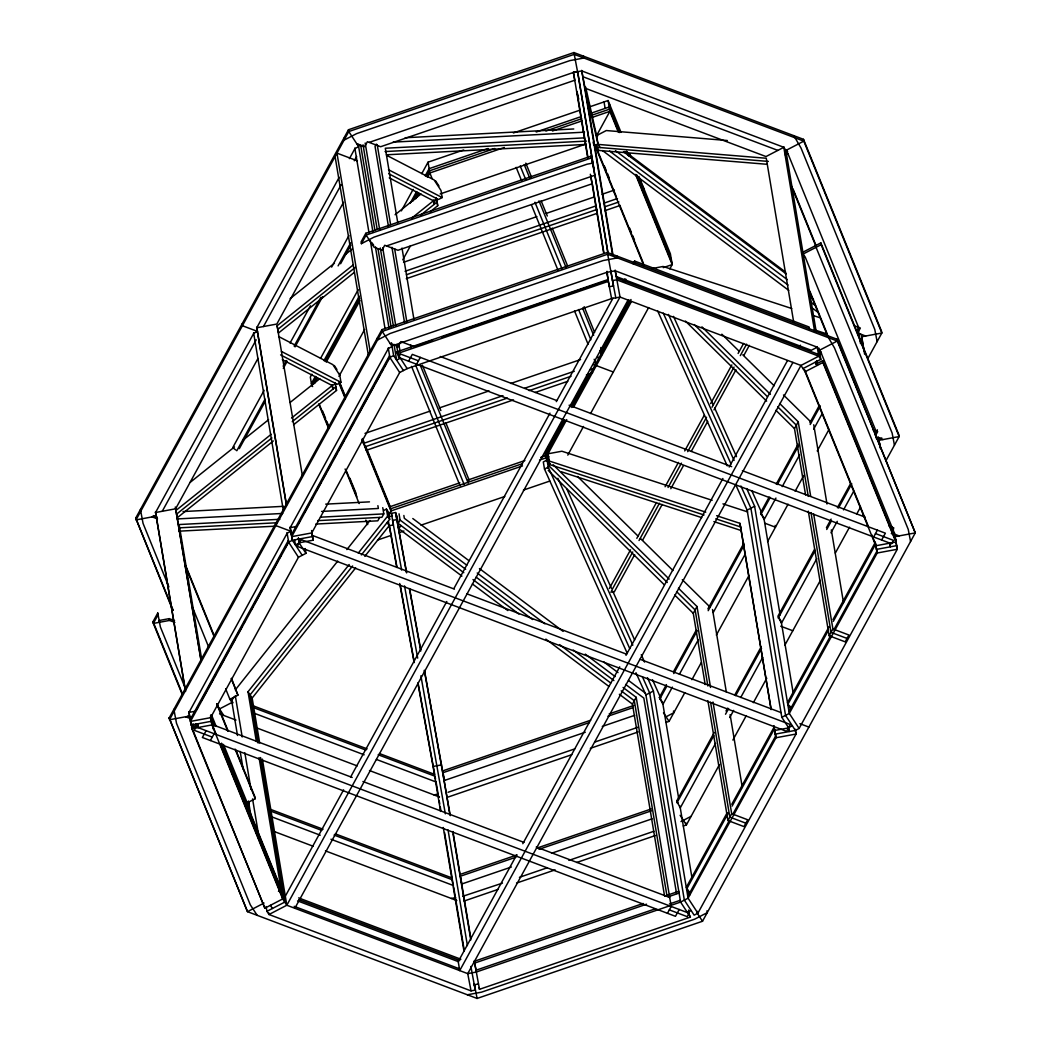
<?xml version="1.0" encoding="UTF-8"?>
<svg xmlns="http://www.w3.org/2000/svg" width="1051" height="1051" viewBox="0 0 1051 1051"><rect width="100%" height="100%" fill="white"/><g stroke="black" fill="none" stroke-linecap="round" stroke-linejoin="round"><path stroke-width="1.5" d="M172.876 610.552L135.724 518.09L348.485 129.746L573.912 52.55L803.516 139.336L881.526 331.236L881.828 333.036L867.666 358.89M348.485 129.746L348.787 131.546L136.026 519.89L156.231 516.146L155.535 512.52L253.698 333.351L257.442 331.407L256.746 327.781L339.21 177.277M349.418 158.635L354.91 148.598L358.654 146.654L348.787 131.546L574.214 54.35L803.818 141.136L881.828 333.036L861.623 336.78L862.319 340.406M162.261 511.272L256.208 339.801M263.473 326.533L341.115 184.818M354.292 160.777L356.644 156.468M155.535 512.52L175.609 508.802L258.007 358.391M343.532 202.291L276.82 324.05L256.746 327.781M376.297 144.105L375.049 146.378L388.45 226.451M264.129 390.341L232.718 447.673L235.779 449.986M290.05 343.046L310.465 305.775M331.656 267.085L348.932 235.555M236.803 450.761L265.075 399.157M283.139 366.195L286.279 360.467M294.122 346.134L320.818 297.407M338.094 265.877L350.666 242.939M239.313 448.646L265.22 401.337M283.284 368.375L287.212 361.216M295.055 346.883L322.539 296.724M340.603 263.748L350.811 245.119M182.217 694.448L153.341 623.427L153.052 621.627L157.755 613.022L160.383 626.948L185.593 688.957M386.492 245.934L594.866 175.254L591.24 156.087L365.814 233.283L361.097 241.888L361.399 243.687L373.92 237.184L587.141 164.179L592.554 163.168L592.252 161.368M361.399 243.687L366.116 235.082L365.814 233.283M311.884 374.209L310.308 377.073L311.766 385.717L316.469 377.112M320.516 358.444L358.194 289.682M401.364 210.883L413.135 189.403M421.766 173.638L428.046 162.182L463.741 149.951M315.326 376.389L311.398 383.549L312.633 386.584M323.958 360.624L359.271 296.159M410.297 203.04L416.577 191.584M425.208 175.819L429.136 168.659L488.111 148.467M325.101 361.36L359.639 298.326M413.004 200.912L417.72 192.307M426.351 176.555L429.491 170.827L494.679 148.506M314.472 383.576L317.612 377.848M326.244 362.083L359.994 300.481M415.723 198.77L418.863 193.042M427.494 177.277L429.859 172.981L428.046 162.182M338.934 376.376L364.631 329.488M402.783 259.847L410.56 245.645M433.918 203.014L436.257 198.744M169.172 717.964L381.933 329.62L607.36 252.424L836.964 339.223L915.276 532.91L702.515 921.254L477.088 998.45L247.484 911.664L169.172 717.964L247.484 911.664L264.037 903.059M895.767 540.28L895.071 536.654L915.276 532.91L837.266 341.023L607.662 254.224L382.236 331.42L169.474 719.764L189.679 716.02L188.983 712.394L287.146 533.225L290.891 531.28L290.194 527.655L388.358 348.485L392.102 346.541L382.236 331.42L381.933 329.62M190.192 719.607L288.355 540.424M291.403 534.854L389.566 355.685M196.484 709.74L198.061 706.863M201.923 699.821L206.574 691.308M208.137 688.484L212.933 679.721M214.338 677.146L216.059 674.006M219.777 667.214L224.441 658.714M225.991 655.89L228.593 651.134M230.156 648.283L234.846 639.704M237.631 634.62L242.295 626.12M243.845 623.282L245.395 620.458M251.294 609.698L252.857 606.847M254.421 603.983L260.149 593.526M260.687 592.554L265.377 583.988M270.081 575.409L271.644 572.545M273.207 569.695L278.016 560.932M279.474 558.265L281.116 555.27M284.952 548.254L288.88 541.094M298.471 523.582L300.06 520.692M304.685 512.244L308.574 505.15M310.124 502.312L312.581 497.832M316.338 490.975L321.186 482.12M322.552 479.637L326.427 472.556M327.978 469.718L330.592 464.962M334.192 458.381L336.845 453.533M338.409 450.682L344.281 439.962M345.845 437.124L347.395 434.299M347.815 433.537L350.495 428.624M352.046 425.786L353.609 422.962M359.035 413.03L362.148 407.368M362.687 406.382L368.349 396.03M368.94 394.953L373.644 386.374M375.338 383.273L380.002 374.773M381.474 372.093L383.103 369.098M384.666 366.274L386.216 363.436M387.74 360.664L389.317 357.76M390.131 343.519L398.145 346.541L400.851 341.614L414.068 346.607M195.657 723.745L196.195 726.924L194.317 730.327L212.276 737.119M875.496 533.566L893.442 540.359L891.576 543.761L398.618 357.432L400.484 354.016L418.443 360.808M773.943 726.096L775.98 737.749L688.09 898.185L680.588 902.073L476.182 972.07L467.734 973.633L286.818 905.239L282.693 898.933L211.96 724.927L210.568 717.688L298.458 557.253L305.959 553.351L305.145 548.543M298.602 539.137L299.299 542.763L313.172 540.188L311.779 532.936L399.682 372.501L407.171 368.612L611.59 298.615L620.024 297.052L800.954 365.446L805.066 371.752L875.811 545.758L877.204 553.01L789.301 713.445L781.813 717.334L788.578 727.699L792.336 725.755M206.127 730.681L202.383 737.5L675.465 916.314L679.209 909.496M408.563 361.189L412.294 354.371L885.376 533.185L881.631 540.017M210.397 740.521L214.141 733.703M416.564 364.224L420.308 357.393M379.687 517.42L377.821 520.823L315.786 524.055M382.761 507.659L383.799 513.886L381.933 517.302L317.652 520.639M388.581 515.279L390.933 510.97L390.21 506.648L365.59 446.071M596.508 135.737L609.882 111.34L608.082 100.528L589.453 106.913M463.793 572.69L398.211 523.451L400.076 520.048L399.038 513.808M461.915 576.093L398.933 528.811L400.812 525.408M285.307 896.24L343.598 789.84M350.692 776.899L446.793 601.487M453.887 588.547L549.988 413.135M556.294 401.64L613.009 298.116M623.374 281.563L624.872 278.817M633.109 263.775L634.607 261.042L809.125 327.006L809.428 328.805M624.425 281.996L625.923 279.251M266.126 906.553L266.928 911.348L268.99 914.501L286.818 905.239L620.024 297.052L615.111 270.212M294.832 908.274L628.038 300.087M563.678 419.546L544.996 453.651L546.875 460.837M570.68 406.75L588.586 374.064M600.266 352.755L629.076 300.179M564.821 420.282L545.351 455.819L540.713 457.408M571.823 407.499L630.994 299.496M566.739 419.599L545.719 457.973L539.518 460.088M573.741 406.816L631.362 301.65M546.507 461.021L549.003 456.476M547.689 468.102L550.185 463.557M567.79 455.122L583.489 426.47M590.557 413.569L648.638 307.562M669.829 268.885L672.18 264.589L670.38 253.777L638.916 176.397M609.344 588.507L630.534 549.818M636.827 538.348L656.455 502.509M665.086 486.744L678.434 462.387M684.713 450.918L704.354 415.092M710.634 403.623L731.838 364.92M738.117 353.464L743.609 343.427M611.537 590.675L632.741 551.972M639.021 540.516L659.437 503.245M668.068 487.48L681.416 463.123M687.696 451.654L706.548 417.26M712.039 407.223L734.032 367.088M740.311 355.632L746.591 344.163M634.699 554.626L614.283 591.897L610.749 592.107M642.542 540.306L662.183 504.467M670.814 488.702L683.373 465.777M691.23 451.444L707.717 421.346M713.997 409.877L735.989 369.742M743.845 355.409L749.337 345.385M516.514 855.199L458.223 961.599L459.721 970.598L792.94 362.411M522.807 843.703L619.709 666.846M626.002 655.351L722.891 478.494M729.197 466.999L787.488 360.598M798.931 347.96L800.428 345.214M664.534 895.859L632.452 704.117L636.197 697.299L623.072 687.459M705.195 684.569L693.279 613.35L697.01 606.532L678.447 588.232M805.591 494.968L794.49 428.611L798.221 421.793L779.658 403.492M858.023 329.961L859.376 327.492M858.325 331.761L860.349 328.057L854.292 325.771M672.364 687.118L662.945 704.315L659.358 697.483L666.4 684.621M673.441 671.76L696.143 630.324M707.888 608.897L743.898 543.17M775.94 498.069L764.156 519.575L760.569 512.743L769.174 497.031M776.229 484.169L798.143 444.153M809.887 422.725L819.281 405.581M659.647 699.283L666.702 686.421M673.744 673.573L697.233 630.705M708.19 610.697L744.2 544.97M760.871 514.543L770.265 497.399M777.306 484.537L798.445 445.952M810.19 424.525L820.371 405.949M679.432 674.216L698.284 639.809M713.195 612.575L745.395 553.811M782.22 486.613L799.496 455.07M813.632 429.268L822.263 413.503M665.979 722.431L669.067 721.38L684.818 692.635M691.913 679.695L701.372 662.432M716.335 635.093L748.654 576.119M767.572 541.593L788.066 504.191M795.147 491.237L803.818 475.42M817.218 450.958L829.042 429.386M874.682 434.733L877.375 429.806M875.654 435.311L877.677 431.606L873.053 429.859M715.6 743.359L680.273 807.864L676.673 801.033L714.26 732.442M725.991 711.002L727.568 708.151M734.61 695.289L761.226 646.707M814.683 549.121L777.898 616.28L781.484 623.112L816.824 558.62M826.428 527.694L831.131 519.115M837.384 507.686L850.693 483.394M676.975 802.833L713.774 735.674M725.518 714.233L728.645 708.519M735.7 695.657L761.528 648.506M778.2 618.08L814.985 550.921M826.73 529.494L831.433 520.915M838.475 508.053L851.783 483.762M729.736 717.557L733.664 710.384M740.732 697.483L762.724 657.348M830.96 532.818L837.24 521.349M843.519 509.88L853.727 491.237M719.475 764.537L686.395 824.917L683.308 825.981M732.875 740.075L746.276 715.626M753.37 702.672L766.77 678.223M784.9 645.13L820.358 580.402M835.335 553.062L849.523 527.168M856.618 514.228L860.559 507.029M885.783 460.995L899.157 436.572L898.855 434.772L820.844 242.886L802.911 252.201M667.451 913.293L671.195 906.474M873.631 536.982L877.362 530.164M686.277 887.386L727.082 812.896M731.798 804.291L774.18 726.95M787.488 702.633L829.081 626.711M833.009 619.551L875.391 542.198M728.172 813.264L686.579 889.185L690.152 894.637M732.1 806.104L774.482 728.75M828.608 629.943L787.79 704.433L790.47 708.532M833.312 621.351L875.693 543.998M731.68 813.71L747.708 819.78L743.977 826.598L727.949 820.542L731.68 813.71L712.998 702.029M832.904 628.971L848.919 635.027L845.188 641.846L829.16 635.789L832.904 628.971L813.671 514.044M687.788 896.385L729.381 820.463M733.309 813.303L775.677 735.95M788.999 711.645L830.592 635.724M833.732 629.996L876.902 551.21M891.773 531.648L893.81 527.944L889.172 526.196M688.615 910.087L689.141 913.253L687.275 916.669L669.329 909.877M775.283 734.123L795.357 730.406L799.115 728.461L897.278 549.279L895.662 539.688M235.319 689.89L337.726 561.089M346.883 549.581L369.965 520.534M234.399 696.8L231.614 700.308L237.5 735.477M256.352 741.533L248.023 691.755L349.182 564.518M358.286 553.062L387.622 516.159L386.44 509.078L383.654 510.523M352.61 565.963L250.085 694.908L258.152 743.083M361.36 554.941L389.685 519.325L388.502 512.231L386.44 509.078M259.676 743.031L252.148 698.061L355.685 567.842M364.815 556.347L389.185 525.71L393.402 524.922L391.392 513.322L395.61 512.546L406.698 572.782M290.142 298.629L334.389 263.249M345.779 254.158L352.098 249.1M395.084 214.732L421.031 193.988M302.425 475.945L277.109 325.757L353.359 264.799M411.808 218.069L433.406 200.794L437.15 198.849M277.806 329.383L355.317 267.401M420.61 215.205L437.032 202.068L436.323 197.824M354.318 272.38L278.502 333.009L277.109 325.757M430.148 211.763L437.728 205.694L436.546 198.613M190.192 482.37L234.439 446.977M243.293 439.909L268.583 419.691M290.076 402.507L319.819 378.728M201.161 661.473L175.898 510.497L271.197 434.299M291.534 418.048L332.195 385.533L335.939 383.589M271.894 437.925L176.594 514.123L201.043 660.278M292.231 421.674L335.821 386.821L336.517 390.446L293.544 424.788M273.326 440.96L177.277 517.749L175.898 510.497M386.873 155.43L434.102 179.918L441 190.481L442.182 197.562L438.438 199.519L388.699 173.717M858.588 327.4L787.935 153.617L783.823 147.298L765.995 156.56L585.065 88.166L581.768 70.929L573.32 72.493L369.164 142.397M785.885 150.464L803.818 141.136L803.516 139.336M339.486 373.42L340.971 382.314L337.226 384.259L280.604 354.896M391.471 342.744L393.613 355.54L389.868 357.485L291.705 536.654L292.401 540.28L302.202 555.296M784.966 153.196L787.646 151.817L786.266 149.715M785.268 154.996L787.935 153.617M400.392 358.233L396.647 360.178L393.994 344.308M820.844 242.886L821.146 244.686L803.2 254L805.263 257.153L875.917 430.936M312.475 536.562L292.401 540.28L288.657 542.224L190.494 721.406L191.19 725.032L211.264 721.301M298.379 538.217L299.18 542.986L295.436 544.93L294.635 540.161M544.497 469.061L548.241 467.117L547.059 460.023L543.301 461.967L544.497 469.061L627.355 653.564M891.287 533.606L894.375 533.028L821.383 353.491L817.271 347.185L811.293 350.285L616.32 276.584L615.19 270.449M819.333 350.338L837.266 341.023L836.964 339.223M818.65 354.923L821.383 353.491L821.094 351.691M803.003 368.599L820.831 359.337L818.965 348.144M815.734 364.263L822.591 360.703L895.583 540.24M805.066 371.752L822.894 362.503L822.591 360.703M225.65 688.825L229.906 699.309L237.92 695.145L231.509 678.315M219.488 708.952L231.969 702.462L229.906 699.309M781.813 717.334L747.143 510.142L754.631 506.254L746.67 488.518M223.482 744.423L247.235 802.846L255.248 798.694L254.946 796.894L236.002 750.309M474.29 960.824L479.479 989.319L690.402 917.089L680.588 902.073L645.918 694.895L653.42 691.006L647.442 677.698M278.449 891.353L281.182 889.934L221.525 743.162M196.209 725.991L191.571 726.845L191.873 728.658L264.865 908.195L282.693 898.933L259.045 757.6M266.928 911.348L284.755 902.086L260.569 757.548M666.071 716.782L673.783 712.775L673.481 710.975M680.982 821.58L691.111 816.325M687.367 912.452L691.111 910.508M513.4 132.952L580.139 110.105M536.22 131.992L581.229 116.582M590.544 113.39L609.16 107.018L619.551 132.557M545.889 130.968L581.584 118.737M590.898 115.557L609.527 109.173L618.684 131.717M504.349 147.468L429.859 172.981L432.184 178.709M552.458 130.994L581.952 120.904M592.817 117.186L609.882 111.34L618.435 132.373M440.146 193.949L585.63 144.132M403.545 262.264L536.903 216.598M546.205 213.419L594.275 196.957M602.026 194.304L614.441 190.047M405.042 271.276L595.786 205.957M603.537 203.303L617.489 198.521M406.448 274.705L597.178 209.399M604.942 206.745L618.894 201.963M406.29 278.686L597.034 213.366M604.785 210.712L620.287 205.405M407.171 368.612L397.357 353.596L397.055 351.796L607.977 279.579L611.59 298.615M415.618 346.081L432.565 340.274M441.814 337.108L606.716 280.643M397.357 353.596L608.279 281.379M663.273 267.637L672.18 264.589L635.54 174.44M365.012 433.38L430.135 411.086M439.436 407.893L489.07 390.906M510.773 383.47L580.559 359.573M363.41 443.443L502.982 395.662M524.685 388.226L574.306 371.239M592.922 364.868L596.022 363.804L594.17 359.271M364.815 446.885L507.475 398.04M529.192 390.604L571.061 376.271M589.664 369.899L594.314 368.31M366.208 450.327L513.532 399.879M535.235 392.457L567.803 381.303M586.405 374.931L592.619 372.803M390.21 506.648L459.865 482.803M467.603 480.149L524.869 460.548M522.137 463.767L390.578 508.815L362.253 439.147M522.492 465.921L390.933 510.97L362.004 439.791M377.519 540.056L391.498 535.274M399.249 532.621L403.912 531.018M420.978 525.172L504.795 496.479M523.411 490.094L549.791 481.069M442.747 770.882L590.688 720.224M609.186 713.892L633.845 705.444M589.453 722.549L443.049 772.682L444.534 780.433L585.276 732.232M607.951 716.217L632.61 707.783M602.289 726.412L634.765 715.297M448.041 792.283L574.739 748.903M594.813 742.032L638.075 727.213M446.728 797.512L571.797 754.684M590.32 748.338L638.18 731.956M460.062 874.432L517.092 854.897M537.127 848.039L651.173 808.994M511.351 867.022L461.849 883.97L460.364 876.232L515.857 857.235M538.966 849.313L651.475 810.794M551.565 853.254L652.093 818.834M502.444 883.129L462.663 896.332M519.444 877.309L547.256 867.784M568.88 860.388L653.867 831.288M464.056 901.049L498.016 889.422M516.553 883.076L555.151 869.86M576.763 862.464L655.509 835.492M474.369 961.271L643.173 903.466M664.849 896.043L678.788 891.274M646.562 904.202L474.671 963.071L476.169 970.901M668.252 896.779L679.091 893.074M475.88 970.27L655.509 908.76M669.448 903.991L680.286 900.273M793.689 322.079L766.271 158.254L598.085 144.407L593.868 145.196L593.158 142.161M652.119 268.517L663.102 266.481L791.745 308.508M615.807 297.84L612.497 280.591L616.714 279.816L818.768 356.184L820.831 359.337M290.194 527.655L296.921 526.406M387.701 516.882L391.918 516.094M311.779 532.936L291.705 536.654L290.102 527.063M395.61 512.546L396.792 519.628L392.575 520.416L401.64 570.102M878.649 438.517L881.776 437.939M174.558 620.655L169.211 618.632L159.187 620.497L159.489 622.297M174.86 622.455L169.513 620.432L153.341 623.427L158.057 614.835L157.755 613.022M875.811 545.758L895.886 542.04L822.894 362.503M876.508 549.384L896.582 545.666L894.44 532.87M188.983 712.394L194.369 711.409M210.568 717.688L190.494 721.406L188.878 711.816M191.873 728.658L211.96 724.927L210.607 716.9M440.592 811.425L433.065 766.455L441.512 764.892L424.262 670.315M795.252 729.236L796.054 734.032L775.98 737.749L774.587 730.498L788.46 727.936L789.156 731.549L788.355 726.793M433.932 794.898L438.28 794.096M451.26 898.447L455.608 897.633M474.237 984.761L478.455 983.986M268.688 912.702L268.99 914.501L471.045 990.883L475.262 990.095L474.198 983.697M467.38 994.785L481.489 992.17L694.698 919.165L707.231 912.662L706.929 910.862M405.174 137.747L573.767 128.971M393.14 142.121L584.527 132.163M584.461 137.865L385.31 148.23L397.764 222.707M385.06 151.554L586.471 141.084M386.44 154.799L586.235 144.407M183.045 511.561L283.56 506.332M325.705 504.138L369.479 501.866M177.238 518.931L282.666 513.453M321.593 511.43L378.36 508.474L377.887 505.662M279.842 519.299L179.13 524.541L201.674 659.227M320.45 517.184L383.799 513.886M178.893 527.865L276.847 522.767M178.67 531.189L274.981 526.183M727.331 140.519L606.282 130.547L596.6 135.579L585.696 87.167M596.521 144.473L596.994 147.298L768.334 161.42M767.138 164.298L599.057 150.464L596.994 147.298M813.356 315.563L819.53 317.586M858.365 333.666L861.268 334.612L863.935 350.6M814.748 329.948L827.163 334.008M712.144 500.315L561.878 451.221L547.755 453.835L549.647 464.555L704.039 514.99M722.957 503.849L747.655 511.916M547.466 452.035L548.95 460.929L705.76 512.152M716.637 515.713L739.917 523.319L741.31 530.571L713.879 521.598M715.77 518.826L740.613 526.945L770.987 708.427M561.562 471.846L701.687 517.617M581.768 70.929L783.823 147.298M582.871 76.71L777.845 150.398M356.683 143.632L364.697 146.667L367.403 141.727L380.62 146.733L574.805 80.231L573.32 72.243M857.655 332.996L865.669 336.031M357.419 160.856L336.964 153.131L370.11 351.205M817.271 347.185L615.216 270.803L606.769 272.367L395.859 344.597L397.633 347.316M616.411 278.016L818.466 354.384M876.311 437.045L882.985 439.568M613.324 372.028L596.324 365.603L595.956 363.436M440.277 356.512L556.833 400.576M569.103 405.213L731.68 466.657M742.413 470.717L865.118 517.105M892.43 533.382L899.117 535.905M257.442 331.407L242.4 325.718L242.098 323.918M764.918 523.227L775.454 527.208L775.152 525.408M847.053 638.443L831.026 632.387L810.991 512.599M780.748 626.199L792.782 630.745M311.805 535.209L454.452 589.125M466.723 593.762L626.238 654.064M640.046 659.279L781.156 712.617M290.891 531.28L275.848 525.592L275.546 523.792M799.877 723.679L808.902 727.082M153.223 515.594L157.23 517.118M152.185 516.895L157.532 518.918M745.842 823.183L729.814 817.126L710.581 702.199M253.527 705.944L367.127 748.877M379.411 753.528L434.68 774.416M252.293 707.165L365.893 750.099M378.176 754.749L434.983 776.216L435.534 779.106M253.935 713.143L364.145 754.802M376.389 759.426L436.086 781.997M219.58 713.879L236.002 720.093M257.482 728.212L357.222 765.903M369.492 770.541L439.476 797M212.63 724.704L352.203 777.464M362.937 781.51L523.976 842.39M536.246 847.027L669.684 897.462M188.011 715.981L190.678 716.992M185.633 716.769L190.98 718.792M190.94 724.743L192.714 725.4M196.195 726.924L689.141 913.253M270.856 809.48L323.051 829.213M335.335 833.85L452.009 877.953L453.415 885.533L330.96 839.25M271.145 811.28L321.816 830.435M334.1 835.072L452.311 879.753M271.263 816.68L320.24 835.203M273.273 831.17L313.172 846.252M325.442 850.89L456.804 900.536M298.629 897.909L460.89 959.235M298.812 899.656L459.799 960.509M297.578 900.878L458.564 961.731M294.175 906.343L459.773 968.93M362.004 146.417L358.299 144.499L373.013 232.429M388.463 169.71L442.182 197.562M389.238 177.882L433.406 200.794L434.102 204.419L433.367 200.005M278.62 336.517L294.109 344.557M295.515 345.293L332.878 364.658L339.788 375.22M281.445 351.441L340.971 382.314M282.312 359.665L332.195 385.533L332.891 389.159L332.155 384.745M624.938 151.515L785.714 272.209M623.506 151.751L786.214 273.904M615.4 150.608L787.265 279.632M809.559 296.369L813.5 299.325M609.593 151.068L788.027 285.018M810.321 301.755L815.563 305.696M602.512 150.556L788.775 290.391M812.384 308.114L817.639 312.055M412.793 518.524L468.996 560.722M479.453 568.565L563.113 631.375M603.629 661.788L618.014 672.587M628.472 680.431L645.459 693.187M466.802 565.202L404.32 518.288L403.86 515.476M477.22 573.018L544.904 623.834M585.249 654.116L615.19 676.594M625.608 684.411L643.829 698.1L676.529 893.481M400.076 520.048L465.672 569.287M476.156 577.157L532.568 619.512M573.229 650.03L613.889 680.562M472.963 579.574L518.892 614.06M559.539 644.578L610.71 682.992M621.207 690.862L634.318 700.715L666.938 895.623M472.398 583.962L507.83 610.565M545.863 639.126L608.844 686.395M619.341 694.277L632.452 704.117M721.84 334.192L739.287 351.389M742.781 354.831L774.193 385.796M783.494 394.966L811.411 422.489M701.923 326.861L770.383 394.335M694.251 324.549L767.348 396.608M777.793 406.895L796.356 425.195L808.272 496.414M685.423 321.094L766.639 401.167M775.927 410.31L794.49 428.611M577.577 476.51L638.075 536.128M640.401 538.427L672.968 570.535M682.283 579.705L710.2 607.228M553.128 464.713L669.159 579.088M667.293 582.49L548.937 465.829L547.755 458.748M676.581 591.647L695.145 609.948L707.875 686.014M548.228 470.388L664.271 584.763M674.716 595.05L693.279 613.35M815.326 362.201L817.389 365.354L816.588 360.598M597.677 135.881L596.298 133.779L598.085 144.407L600.147 147.56M760.569 512.743L763.854 517.775M778.712 617.541L781.182 621.312L793.229 693.279M789.275 705.366L791.061 708.098M799.115 728.461L789.301 713.445L754.631 506.254M435.521 180.759L438.976 186.04M372.08 242.873L373.709 245.382M659.358 697.483L662.642 702.515M663.483 712.841L669.067 721.38M397.055 351.796L398.841 354.529M393.613 355.54L403.426 370.556M399.682 372.501L389.868 357.485L388.266 347.894M676.673 801.033L678.315 803.542M680.128 815.326L686.395 824.917L686.093 823.117M687.17 888.739L689.85 892.838M696.931 912.715L702.515 921.254M334.31 365.498L336.898 369.466M688.313 912.557L690.402 917.089M387.622 516.159L389.685 519.325M387.123 522.557L389.185 525.71L396.792 567.435M299.18 542.986L305.959 553.351M298.458 557.253L288.657 542.224L287.041 532.634M248.023 691.755L252.148 698.061M230.3 698.56L233.046 702.764M216.834 704.893L223.732 715.442M247.629 802.097L248.995 804.199M247.235 802.846L249.297 805.999M270.383 905.331L272.445 908.484M257.18 915.329L250.283 904.78L176.502 723.285L173.875 709.372M673.507 316.377L713.301 404.99M714.627 407.946L736.515 456.673M751.767 490.646L761.397 512.073M668.475 314.433L734.058 460.443M663.273 313.132L730.997 463.925M740.929 486.035L750.887 508.198L785.557 715.389L795.357 730.406L796.054 734.032L697.89 913.201L694.146 915.145L684.346 900.129L649.663 692.951L642.371 676.686M657.637 310.886L727.253 465.869M735.871 485.05L747.143 510.142M566.975 489.306L611.419 588.258M612.746 591.201L634.633 639.941M641.268 654.707L644.578 662.091M652.54 679.813L660.777 698.153M557.871 478.284L632.833 645.183M548.241 467.117L629.785 648.664M635.973 672.745L645.918 694.895M821.146 244.686L899.157 436.572L878.951 440.316L879.648 443.942M793.071 189.035L816.285 246.131M790.93 184.818L815.983 246.433M809.795 291.074L827.505 334.652M808.863 289.866L827.807 336.451M892.233 526.709L893.468 529.717M804.764 369.952L868.126 525.802M871.818 534.88L875.509 543.958M608.082 100.528L621.036 132.4M629.667 153.643L630.902 156.678M627.486 152.093L628.905 155.574M636.643 174.624L671.458 260.267M626.619 151.239L628.459 155.745M636.394 175.281L671.825 262.422M604.338 165.94L606.191 170.472M607.425 173.507L609.265 178.053M629.588 228.028L631.428 232.56M632.663 235.595L634.502 240.14M595.47 145.38L616.398 196.865M620.09 205.957L643.488 263.499M594.603 144.512L643.856 265.653M525.802 163.141L531.333 176.739M541.16 200.912L547.308 216.02M552.222 228.12L567.579 265.89M584.159 306.695L594.603 332.392M600.752 347.5L601.987 350.522M524.239 164.587L529.77 178.184M538.979 200.846L566.016 267.348M582.596 308.14L593.657 335.348M599.806 350.456L601.645 354.988M520.192 165.966L525.723 179.563M534.946 202.239L561.97 268.728M578.562 309.533L590.846 339.749M597.599 356.368L598.834 359.389M516.159 167.345L521.69 180.956M531.517 205.129L557.936 270.107M574.516 310.912L588.034 344.163M422.423 365.209L440.855 410.547M445.769 422.633L469.114 480.057M420.242 365.144L468.168 483.013M415.592 365.012L464.122 484.393M411.545 366.405L460.075 485.785M339.736 382.472L345.28 396.109M362.516 438.503L364.355 443.049M338.869 381.605L345.017 396.752M339.223 383.773L345.385 398.907M322.499 410.862L325.587 418.443M326.822 421.477L328.674 426.036M349.878 478.205L351.704 482.711M352.111 483.696L353.964 488.242M354.148 488.715L355.987 493.221M319.084 403.742L328.254 426.272M346.58 471.347L356.959 496.887M318.847 404.399L328.608 428.44M345.109 468.996L359.153 503.56M365.866 520.087L367.705 524.594M185.685 565.622L214.404 636.249M185.383 565.924L214.089 636.551M231.194 678.618L237.92 695.145M191.545 604.929L208.597 646.877M217.071 703.723L228.067 730.773M216.756 704.025L227.752 731.076M235.082 749.1L255.248 798.694M168.883 586.931L143.054 523.398L140.427 509.485M135.724 518.09L173.192 610.263M211.921 715.954L216.178 726.438M210.765 715.639L215.061 726.228M222.444 744.384L280.88 888.134M210.45 715.928L214.141 725.006M211.658 723.127L215.954 733.716M220.263 744.318L282.391 897.134M153.052 621.627L182.532 694.159M192.215 724.178L193.437 727.187M191.571 726.845L264.865 908.195M598.085 144.407L585.354 89.874L613.035 255.301M578.72 99.149L576.92 91.437L587.929 157.282M877.125 341.628L874.8 329.515L801.02 148.02L793.82 135.671M894.44 445.177L892.128 433.051L815.392 245.711M910.573 541.515L908.248 529.402L834.468 347.907L827.268 335.558M896.582 545.666L897.278 549.279L877.204 553.01L875.273 542.539M889.672 543.183L890.368 546.809L889.842 543.63M577.551 71.704L573.912 52.55M590.347 174.23L592.133 183.78L397.948 250.269L384.732 245.264L382.025 250.204L374.011 247.182L366.116 235.082L591.542 157.886L591.24 156.087M606.769 272.117L608.279 280.21M548.95 460.929L549.647 464.555M437.032 202.068L437.728 205.694M391.392 513.322L391.97 516.356M474.329 984.117L477.088 998.45M475.262 990.095L470.887 966.421M471.045 990.883L467.734 973.633L800.954 365.446L818.768 356.184L817.166 346.594M197.391 723.876L198.087 727.502L197.549 724.323M409.627 588.81L420.742 649.754M424.538 670.604L450.288 815.629M396.792 519.628L406.435 572.532M409.365 588.56L420.755 651.068M404.517 585.919L417.681 658.136M420.899 675.793L445.348 813.855M389.501 526.236L396.805 566.318M400.313 585.565L414.344 662.55M418.14 683.4L434.667 774.035M399.708 583.489L414.055 662.13M417.851 682.992L433.065 766.455M862.227 339.841L864.631 354.226M879.621 443.758L880.423 448.554M878.386 436.94L879.989 446.53M857.603 326.178L860.519 343.638M875.128 430.884L876.455 438.819M891.852 530.834L892.378 534.013M785.78 149.899L816.285 332.169M783.718 146.746L814.761 332.208M813.737 424.775L827.006 504.02M831.328 529.901L843.506 602.683M798.221 421.793L810.689 496.243M808.298 511.154L829.16 635.789M763.788 517.42L780.118 614.94M739.917 523.319L771.106 709.622M773.786 725.676L774.587 730.498M643.593 187.906L645.104 196.905M642.2 184.464L643.711 193.463M640.795 181.022L642.306 190.034M712.525 609.514L726.333 692.005M730.117 714.641L742.295 787.422M697.01 606.532L710.555 687.459M609.475 103.97L610.565 110.46M634.607 261.042L634.909 262.842M707.901 700.754L727.949 820.542M604.036 101.921L605.126 108.398M583.62 56.215L583.922 58.015L569.813 60.63L356.591 133.635L344.071 140.138L343.769 138.338M617.068 256.102L617.371 257.902L603.261 260.517L390.052 333.522L377.519 340.025L377.217 338.225M584.763 86.366L585.065 88.166M616.53 276.177L617.068 279.382M581.676 70.364L612.444 254.224M592.79 162.051L577.643 71.521L573.426 72.296L587.772 158.057M593.329 165.217L593.854 168.396M594.919 174.755L607.938 252.568M577.446 71.153L607.951 253.409M610.894 271L612.497 280.591M607.36 252.424L613.521 285.925L609.304 286.7L606.913 272.406M592.501 184.582L603.786 252.043M607.018 271.316L607.557 274.521M590.701 175.53L603.721 253.357M662.839 703.763L678.631 798.09M679.971 806.064L692.005 878.032M697.588 911.401L697.89 913.201L688.09 898.185L653.42 691.006M636.197 697.299L670.945 904.964M402.007 248.062L413.936 319.373M377.191 144.565L390.591 224.638M394.611 248.667L406.934 322.342M410.691 344.754L411.217 347.96M391.931 247.274L404.53 322.539M365.183 143.028L379.779 230.274M382.709 247.734L395.715 325.468M398.894 344.505L399.958 350.85M397.843 344.741L398.145 346.541M363.042 144.841L377.112 228.934M380.304 247.97L393.31 325.705M396.503 344.741L398.618 357.432M360.769 145.774L374.852 229.959M378.045 249.008L391.064 326.835M375.417 246.827L389.067 328.359M354.818 148.046L369.006 232.783M370.333 240.771L385.047 328.713M444.231 778.633L444.534 780.433M479.177 987.506L479.479 989.319M452.942 831.512L460.364 876.232M460.653 877.572L470.756 937.926M441.512 764.892L449.841 814.67M453.06 833.942L470.795 939.949M396.91 515.66L398.211 523.451M397.712 521.454L398.933 528.811M448.041 829.909L467.393 945.545M335.085 156.533L368.244 354.621M435.994 781.432L438.674 797.42M439.2 800.612L439.738 803.818M440.277 807.01L440.816 810.216M444.56 832.589L447.227 848.577M447.503 850.18L452.048 877.362M453.651 886.952L464.082 949.303M443.286 827.479L463.977 951.142M388.436 521.296L389.185 525.71M335.111 382.564L336.517 390.446M311.556 530.545L313.172 540.188M298.497 537.994L299.299 542.763M257.35 330.842L286.516 505.111M290.799 530.689L292.401 540.28M256.654 327.216L286.358 504.69M253.606 332.786L283.297 510.247M262.356 759.098L286.818 905.239M235.293 695.683L242.203 736.974M244.87 752.858L250.979 789.393M252.568 798.918L258.415 833.863M240.18 751.465L243.123 769.056M248.47 801.033L251.15 817.021M210.962 714.693L212.013 721.025M212.552 724.192L213.379 729.197M175.307 507.002L175.609 508.802M193.266 723.981L193.791 727.161M156.139 515.581L185.567 691.453M189.85 717.032L191.19 725.032M155.443 511.955L185.41 691.033M169.211 618.632L169.513 620.432M301.046 539.57L297.315 546.389L786.595 731.338L790.326 724.52L301.046 539.57"/></g></svg>
